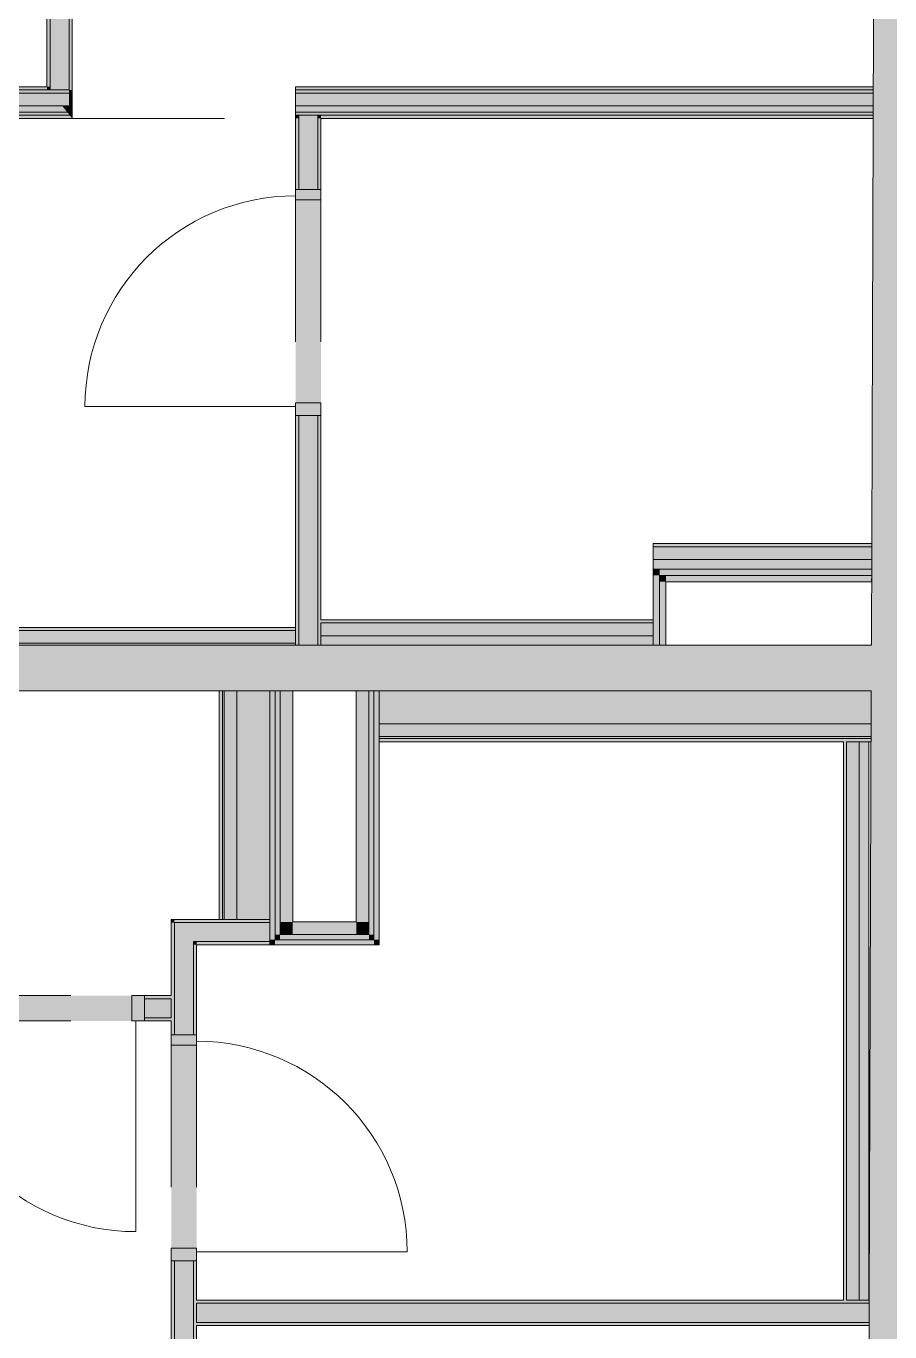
# Model space of a CAD drawing. Header units: metres. Extents: x -4 to 206, y -18 to 45.
# Drawn here: x 183.35 to 186.76, y 31.23 to 36.38 of the extents above; entities that cross this region are included whole.
import ezdxf

# ---------------------------------------------------------------- set-up
doc = ezdxf.new("R2010")
doc.units = ezdxf.units.M
doc.header["$MEASUREMENT"] = 0
doc.linetypes.add('Grenzlinie', pattern=[0.008, 0.003, -0.005])
for name, color, linetype in [('110 Wand Aussen', 7, 'Continuous'), ('120 Wand Innen tragend', 7, 'Continuous'), ('130 Wand Innen', 7, 'Continuous'), ('135 Wand Vorsatzschale', 7, 'Continuous'), ('170 Schachtwände', 7, 'Continuous'), ('815 Raumbegrenzung', 7, 'Continuous')]:
    doc.layers.add(name, color=color, linetype=linetype)

# ---------------------------------------------------------------- blocks, each defined once
blk = doc.blocks.new('Wand_29_1', base_point=(187.0142, 39.9833))
at = {"layer": '110 Wand Aussen', "linetype": 'Continuous', "lineweight": 0, "true_color": 0x000000}
blk.add_hatch(color=18, dxfattribs=at).paths.add_polyline_path([(186.6553, 25.2933), (186.8353, 25.2933), (186.8832, 39.6733), (186.7032, 39.6733)])
at = {"layer": '110 Wand Aussen', "color": 7, "linetype": 'Continuous', "lineweight": 18, "flags": 128}
for points in [[(186.7032, 39.6733), (186.6841, 33.9383)], [(186.6835, 33.7583), (186.6553, 25.2933)]]:
    blk.add_lwpolyline(points, dxfattribs=at)
blk = doc.blocks.new('Metall Zargentür Typ3 27[3]_1', base_point=(168.0292, 39.9833))
at = {"layer": '130 Wand Innen', "linetype": 'Continuous', "lineweight": 0, "true_color": 0xffffff}
for points in [[(183.5342, 39.2033), (183.4342, 39.2033), (183.4342, 39.1533), (183.5342, 39.1533)], [(183.4342, 38.3133), (183.5342, 38.3133), (183.5342, 38.3533), (183.4342, 38.3533)]]:
    blk.add_hatch(color=7, dxfattribs=at).paths.add_polyline_path(points)
at = {"layer": '130 Wand Innen', "color": 7, "linetype": 'Grenzlinie', "lineweight": 13, "ltscale": 200}
for p, q in [((183.4342, 38.3133), (183.4342, 39.2033)), ((183.5342, 38.3133), (183.5342, 39.2033))]:
    blk.add_line(p, q, dxfattribs=at)
at = {"layer": '130 Wand Innen', "color": 7, "linetype": 'Continuous', "lineweight": 13}
for p, q in [((183.4342, 39.1533), (183.4342, 39.2033)), ((183.4342, 39.2033), (183.5342, 39.2033)), ((183.5342, 39.2033), (183.5342, 39.1533)), ((183.5342, 39.1533), (183.4342, 39.1533)), ((183.4342, 38.3133), (183.4342, 38.3533)), ((183.4342, 38.3533), (183.5342, 38.3533)), ((183.5342, 38.3533), (183.5342, 38.3133)), ((183.5342, 38.3133), (183.4342, 38.3133))]:
    blk.add_line(p, q, dxfattribs=at)
at = {"layer": '130 Wand Innen', "color": 7, "linetype": 'Continuous', "lineweight": 18}
for p, q in [((183.4467, 39.2033), (183.4342, 39.2033)), ((183.4467, 39.2033), (183.4342, 39.2033)), ((183.5217, 39.2033), (183.4467, 39.2033)), ((183.5217, 39.2033), (183.4467, 39.2033)), ((183.5342, 39.2033), (183.5217, 39.2033)), ((183.5342, 39.2033), (183.5217, 39.2033)), ((183.4467, 38.3133), (183.4342, 38.3133)), ((183.4467, 38.3133), (183.4342, 38.3133)), ((183.5217, 38.3133), (183.4467, 38.3133)), ((183.5217, 38.3133), (183.4467, 38.3133)), ((183.5342, 38.3133), (183.5217, 38.3133)), ((183.5342, 38.3133), (183.5217, 38.3133))]:
    blk.add_line(p, q, dxfattribs=at)
at = {"layer": '130 Wand Innen', "color": 8, "linetype": 'Continuous', "lineweight": 0}
blk.add_line((183.5342, 39.1683), (184.3642, 39.1683), dxfattribs=at)
blk.add_arc((183.5342, 39.1683), 0.83, 270, 0, dxfattribs=at)
blk = doc.blocks.new('Wand_33_1', base_point=(183.5342, 39.2733))
at = {"layer": '130 Wand Innen', "linetype": 'Continuous', "lineweight": 0, "true_color": 0x000000}
for points in [[(183.4467, 39.2733), (183.4342, 39.2733), (183.4342, 39.2033), (183.4467, 39.2033)], [(183.4467, 39.2733), (183.4467, 39.2033), (183.5217, 39.2033), (183.5217, 39.2733)], [(183.5217, 39.2733), (183.5217, 39.2033), (183.5342, 39.2033), (183.5342, 39.2733)], [(183.4342, 36.1383), (183.4467, 36.1383), (183.4467, 38.3133), (183.4342, 38.3133)], [(183.5217, 38.3133), (183.4467, 38.3133), (183.4467, 36.1258), (183.5217, 36.1258)], [(183.5342, 38.3133), (183.5217, 38.3133), (183.5217, 36.1258), (183.5342, 36.1258)], [(183.4442, 36.1258), (183.4342, 36.1383), (183.4342, 36.1258)], [(183.4342, 36.1383), (183.4442, 36.1258), (183.4467, 36.1258), (183.4467, 36.1383)], [(183.5217, 36.1258), (183.5217, 36.1133), (183.5342, 36.1133), (183.5342, 36.1258)]]:
    blk.add_hatch(color=18, dxfattribs=at).paths.add_polyline_path(points)
at = {"layer": '130 Wand Innen', "linetype": 'Continuous', "lineweight": 13, "true_color": 0xf9f8f6}
blk.add_hatch(color=7, dxfattribs=at).paths.add_polyline_path([(183.5342, 39.2033), (183.4342, 39.2033), (183.4342, 38.3133), (183.5342, 38.3133)])
at = {"layer": '130 Wand Innen', "color": 7, "linetype": 'Continuous', "lineweight": 18}
for p, q in [((183.4467, 39.2733), (183.4467, 39.2033)), ((183.5217, 39.2033), (183.5217, 39.2733)), ((183.4467, 39.2033), (183.4342, 39.2033)), ((183.5217, 39.2033), (183.4467, 39.2033)), ((183.5342, 39.2033), (183.5217, 39.2033)), ((183.4467, 38.3133), (183.4342, 38.3133)), ((183.4467, 38.3133), (183.4467, 36.1258)), ((183.5217, 38.3133), (183.4467, 38.3133)), ((183.5217, 36.1258), (183.5217, 38.3133)), ((183.5342, 38.3133), (183.5217, 38.3133)), ((183.4467, 36.1258), (183.4442, 36.1258)), ((183.5217, 36.1258), (183.4467, 36.1258)), ((183.5217, 36.1133), (183.5342, 36.1133))]:
    blk.add_line(p, q, dxfattribs=at)
at = {"layer": '130 Wand Innen', "color": 7, "linetype": 'Continuous', "lineweight": 18, "flags": 128}
for points in [[(183.4342, 39.2733), (183.4342, 39.2033)], [(183.4467, 39.2733), (183.4342, 39.2733)], [(183.5217, 39.2733), (183.4467, 39.2733)], [(183.5342, 39.2733), (183.5217, 39.2733)], [(183.5342, 39.2033), (183.5342, 39.2733)], [(183.4342, 38.3133), (183.4342, 36.1383)], [(183.5342, 36.1133), (183.5342, 38.3133)]]:
    blk.add_lwpolyline(points, dxfattribs=at)
at = {"layer": '130 Wand Innen', "color": 7, "linetype": 'Continuous', "lineweight": 13}
blk.add_blockref('Metall Zargentür Typ3 27[3]_1', (168.0292, 39.9833), dxfattribs=at)
blk = doc.blocks.new('Wand_57_1', base_point=(183.9242, 31.2583))
at = {"layer": '130 Wand Innen', "linetype": 'Continuous', "lineweight": 0, "true_color": 0x000000}
for points in [[(186.6755, 31.3583), (184.0242, 31.3583), (184.0242, 31.3458), (186.6754, 31.3458)], [(184.0242, 31.2708), (186.6752, 31.2708), (186.6754, 31.3458), (184.0242, 31.3458)], [(184.0242, 31.2583), (186.6751, 31.2583), (186.6752, 31.2708), (184.0242, 31.2708)]]:
    blk.add_hatch(color=18, dxfattribs=at).paths.add_polyline_path(points)
at = {"layer": '130 Wand Innen', "color": 7, "linetype": 'Continuous', "lineweight": 18}
for p, q in [((186.6754, 31.3458), (184.0242, 31.3458)), ((184.0242, 31.2708), (186.6752, 31.2708))]:
    blk.add_line(p, q, dxfattribs=at)
at = {"layer": '130 Wand Innen', "color": 7, "linetype": 'Continuous', "lineweight": 18, "flags": 128}
for points in [[(186.5735, 31.3583), (184.0242, 31.3583)], [(184.0242, 31.3458), (184.0242, 31.2708)], [(186.6755, 31.3583), (186.586, 31.3583)], [(186.6751, 31.2583), (186.6755, 31.3583)], [(184.0242, 31.2583), (186.6751, 31.2583)]]:
    blk.add_lwpolyline(points, dxfattribs=at)
blk = doc.blocks.new('Metall Zargentür Typ3 27[5]_1', base_point=(168.0292, 39.9833))
at = {"layer": '130 Wand Innen', "linetype": 'Continuous', "lineweight": 0, "true_color": 0xffffff}
for points in [[(183.9242, 32.4033), (183.9242, 32.3633), (184.0242, 32.3633), (184.0242, 32.4033)], [(184.0242, 31.5133), (184.0242, 31.5633), (183.9242, 31.5633), (183.9242, 31.5133)]]:
    blk.add_hatch(color=7, dxfattribs=at).paths.add_polyline_path(points)
at = {"layer": '130 Wand Innen', "color": 7, "linetype": 'Grenzlinie', "lineweight": 13, "ltscale": 200}
for p, q in [((183.9242, 32.4033), (183.9242, 31.5133)), ((184.0242, 32.4033), (184.0242, 31.5133))]:
    blk.add_line(p, q, dxfattribs=at)
at = {"layer": '130 Wand Innen', "color": 7, "linetype": 'Continuous', "lineweight": 13}
for p, q in [((183.9242, 32.4033), (183.9242, 32.3633)), ((184.0242, 32.4033), (183.9242, 32.4033)), ((183.9242, 32.3633), (184.0242, 32.3633)), ((184.0242, 32.3633), (184.0242, 32.4033)), ((184.0242, 31.5633), (183.9242, 31.5633)), ((183.9242, 31.5633), (183.9242, 31.5133)), ((184.0242, 31.5133), (184.0242, 31.5633)), ((183.9242, 31.5133), (184.0242, 31.5133))]:
    blk.add_line(p, q, dxfattribs=at)
at = {"layer": '130 Wand Innen', "color": 7, "linetype": 'Continuous', "lineweight": 18}
for p, q in [((183.9242, 32.4033), (183.9367, 32.4033)), ((183.9242, 32.4033), (183.9367, 32.4033)), ((183.9367, 32.4033), (184.0117, 32.4033)), ((183.9367, 32.4033), (184.0117, 32.4033)), ((184.0117, 32.4033), (184.0242, 32.4033)), ((184.0117, 32.4033), (184.0242, 32.4033)), ((183.9242, 31.5133), (183.9367, 31.5133)), ((183.9242, 31.5133), (183.9367, 31.5133)), ((183.9367, 31.5133), (184.0117, 31.5133)), ((183.9367, 31.5133), (184.0117, 31.5133)), ((184.0117, 31.5133), (184.0242, 31.5133)), ((184.0117, 31.5133), (184.0242, 31.5133))]:
    blk.add_line(p, q, dxfattribs=at)
at = {"layer": '130 Wand Innen', "color": 8, "linetype": 'Continuous', "lineweight": 0}
blk.add_line((184.0242, 31.5483), (184.8542, 31.5483), dxfattribs=at)
blk.add_arc((184.0242, 31.5483), 0.83, 0, 90, dxfattribs=at)
blk = doc.blocks.new('Wand_58_1', base_point=(183.9242, 32.7583))
at = {"layer": '130 Wand Innen', "linetype": 'Continuous', "lineweight": 0, "true_color": 0x000000}
for points in [[(183.9242, 32.8583), (183.9367, 32.8458), (183.9367, 32.8583)], [(183.9367, 32.8458), (183.9242, 32.8583), (183.9242, 32.8458)], [(183.9242, 32.8458), (183.9242, 32.4033), (183.9367, 32.4033), (183.9367, 32.8458)], [(183.9367, 32.8458), (184.0117, 32.7708), (184.0117, 32.8458)], [(184.0117, 32.7708), (183.9367, 32.8458), (183.9367, 32.7708)], [(184.0117, 32.7708), (183.9367, 32.7708), (183.9367, 32.4033), (184.0117, 32.4033)], [(184.0117, 32.7708), (184.0242, 32.7583), (184.0242, 32.7708)], [(184.0242, 32.7583), (184.0117, 32.7708), (184.0117, 32.7583)], [(184.0242, 32.7583), (184.0117, 32.7583), (184.0117, 32.4033), (184.0242, 32.4033)], [(183.9367, 31.5133), (183.9242, 31.5133), (183.9242, 30.5576), (183.9367, 30.5576)], [(184.0117, 31.5133), (183.9367, 31.5133), (183.9367, 30.5576), (184.0117, 30.5576)], [(184.0242, 31.5133), (184.0117, 31.5133), (184.0117, 30.5576), (184.0242, 30.5576)]]:
    blk.add_hatch(color=18, dxfattribs=at).paths.add_polyline_path(points)
at = {"layer": '130 Wand Innen', "linetype": 'Continuous', "lineweight": 13, "true_color": 0xe8e2dc}
blk.add_hatch(color=254, dxfattribs=at).paths.add_polyline_path([(183.9242, 31.5133), (184.0242, 31.5133), (184.0242, 32.4033), (183.9242, 32.4033)])
at = {"layer": '130 Wand Innen', "color": 7, "linetype": 'Continuous', "lineweight": 18}
for p, q in [((184.0117, 32.8458), (183.9367, 32.8458)), ((183.9367, 32.8458), (183.9367, 32.7708)), ((183.9367, 32.7708), (183.9367, 32.4033)), ((184.0242, 32.7708), (184.0117, 32.7708)), ((184.0117, 32.4033), (184.0117, 32.7708)), ((183.9242, 32.4033), (183.9367, 32.4033)), ((183.9367, 32.4033), (184.0117, 32.4033)), ((184.0117, 32.4033), (184.0242, 32.4033)), ((183.9242, 31.5133), (183.9367, 31.5133)), ((183.9367, 31.5133), (183.9367, 30.5576)), ((183.9367, 31.5133), (184.0117, 31.5133)), ((184.0117, 30.5576), (184.0117, 31.5133)), ((184.0117, 31.5133), (184.0242, 31.5133))]:
    blk.add_line(p, q, dxfattribs=at)
at = {"layer": '130 Wand Innen', "color": 7, "linetype": 'Continuous', "lineweight": 18, "flags": 128}
for points in [[(183.9242, 32.8583), (183.9367, 32.8583)], [(183.9242, 32.8583), (183.9242, 32.5583)], [(184.0242, 32.4033), (184.0242, 32.7583)], [(183.9242, 32.5458), (183.9242, 32.4708)], [(183.9242, 32.4583), (183.9242, 32.4033)], [(183.9242, 31.5133), (183.9242, 30.5576)], [(184.0242, 31.3583), (184.0242, 31.5133)], [(184.0242, 31.2708), (184.0242, 31.3458)], [(184.0242, 30.5576), (184.0242, 31.2583)]]:
    blk.add_lwpolyline(points, dxfattribs=at)
at = {"layer": '130 Wand Innen', "color": 7, "linetype": 'Continuous', "lineweight": 13}
blk.add_blockref('Metall Zargentür Typ3 27[5]_1', (168.0292, 39.9833), dxfattribs=at)
blk = doc.blocks.new('Metall Zargentür Typ3 27[9]_1', base_point=(168.0292, 39.9833))
at = {"layer": '120 Wand Innen tragend', "linetype": 'Continuous', "lineweight": 0, "true_color": 0xffffff}
for points in [[(180.3617, 34.0083), (180.3617, 33.7583), (180.4117, 33.7583), (180.4117, 34.0083)], [(181.3517, 33.7583), (181.3517, 34.0083), (181.3117, 34.0083), (181.3117, 33.7583)]]:
    blk.add_hatch(color=7, dxfattribs=at).paths.add_polyline_path(points)
at = {"layer": '120 Wand Innen tragend', "color": 8, "linetype": 'Continuous', "lineweight": 0}
blk.add_line((180.3967, 34.0083), (180.3967, 34.9383), dxfattribs=at)
at = {"layer": '120 Wand Innen tragend', "color": 7, "linetype": 'Continuous', "lineweight": 13}
for p, q in [((181.3517, 34.0083), (180.3617, 34.0083)), ((180.3617, 34.0083), (180.4117, 34.0083)), ((180.3617, 33.7583), (180.3617, 34.0083)), ((180.3617, 34.0083), (180.3617, 33.9958)), ((180.3617, 34.0083), (180.3617, 33.9958)), ((180.4117, 34.0083), (180.4117, 33.7583)), ((181.3117, 33.7583), (181.3117, 34.0083)), ((181.3117, 34.0083), (181.3517, 34.0083)), ((181.3517, 34.0083), (181.3517, 33.7583)), ((181.3517, 34.0083), (181.3517, 33.9958)), ((181.3517, 34.0083), (181.3517, 33.9958)), ((180.3617, 33.9958), (180.3617, 33.9458)), ((180.3617, 33.9958), (180.3617, 33.9458)), ((181.3517, 33.9958), (181.3517, 33.9458)), ((181.3517, 33.9958), (181.3517, 33.9458)), ((180.3617, 33.9458), (180.3617, 33.9383)), ((180.3617, 33.9458), (180.3617, 33.9383)), ((181.3517, 33.9458), (181.3517, 33.9383)), ((181.3517, 33.9458), (181.3517, 33.9383)), ((181.3517, 33.7583), (180.3617, 33.7583)), ((180.4117, 33.7583), (180.3617, 33.7583)), ((181.3517, 33.7583), (181.3117, 33.7583))]:
    blk.add_line(p, q, dxfattribs=at)
at = {"layer": '120 Wand Innen tragend', "color": 7, "linetype": 'Continuous', "lineweight": 18}
for p, q in [((180.3617, 33.9383), (180.3617, 33.7583)), ((180.3617, 33.9383), (180.3617, 33.7583)), ((181.3517, 33.9383), (181.3517, 33.7583)), ((181.3517, 33.9383), (181.3517, 33.7583))]:
    blk.add_line(p, q, dxfattribs=at)
at = {"layer": '120 Wand Innen tragend', "color": 8, "linetype": 'Continuous', "lineweight": 0}
blk.add_arc((180.3967, 34.0083), 0.93, 0, 90, dxfattribs=at)
blk = doc.blocks.new('Wand_66_1', base_point=(180.2992, 33.9383))
at = {"layer": '120 Wand Innen tragend', "linetype": 'Continuous', "lineweight": 0, "true_color": 0x000000}
for points in [[(180.2992, 34.0083), (180.2992, 33.9958), (180.3617, 33.9958), (180.3617, 34.0083)], [(181.3517, 33.9958), (184.4142, 33.9958), (184.4142, 34.0083), (181.3517, 34.0083)], [(180.2867, 33.9958), (180.2867, 33.9458), (180.2992, 33.9458), (180.2992, 33.9958)], [(180.2992, 33.9958), (180.2992, 33.9458), (180.3617, 33.9458), (180.3617, 33.9958)], [(184.4142, 33.9958), (181.3517, 33.9958), (181.3517, 33.9458), (184.4142, 33.9458)], [(180.2292, 33.9383), (180.2292, 33.7768), (180.2367, 33.7748), (180.2367, 33.9383)], [(180.2367, 33.9383), (180.2367, 33.7748), (180.2867, 33.7616), (180.2867, 33.9383)], [(180.2867, 33.7616), (180.2992, 33.7583), (180.2992, 33.9383), (180.2867, 33.9383)], [(180.2992, 33.9383), (180.2992, 33.7583), (180.3617, 33.7583), (180.3617, 33.9383)], [(184.4142, 33.9383), (181.3517, 33.9383), (181.3517, 33.7583), (184.4142, 33.7583)]]:
    blk.add_hatch(color=18, dxfattribs=at).paths.add_polyline_path(points)
at = {"layer": '120 Wand Innen tragend', "linetype": 'Continuous', "lineweight": 0, "true_color": 0xffffff}
for points in [[(180.2367, 33.9458), (180.2367, 33.9383), (180.2867, 33.9383), (180.2867, 33.9458)], [(180.2867, 33.9458), (180.2867, 33.9383), (180.2992, 33.9383), (180.2992, 33.9458)], [(180.2992, 33.9458), (180.2992, 33.9383), (180.3617, 33.9383), (180.3617, 33.9458)], [(184.4142, 33.9458), (181.3517, 33.9458), (181.3517, 33.9383), (184.4142, 33.9383)]]:
    blk.add_hatch(color=7, dxfattribs=at).paths.add_polyline_path(points)
at = {"layer": '120 Wand Innen tragend', "color": 7, "linetype": 'Continuous', "lineweight": 13}
for p, q in [((180.3617, 34.0083), (180.3617, 33.9958)), ((181.3517, 34.0083), (181.3517, 33.9958)), ((180.2992, 33.9958), (180.2867, 33.9958)), ((180.3617, 33.9958), (180.2992, 33.9958)), ((180.3617, 33.9958), (180.3617, 33.9458)), ((184.4142, 33.9958), (181.3517, 33.9958)), ((181.3517, 33.9958), (181.3517, 33.9458)), ((180.2867, 33.9458), (180.2367, 33.9458)), ((180.2992, 33.9458), (180.2867, 33.9458)), ((180.3617, 33.9458), (180.2992, 33.9458)), ((180.3617, 33.9458), (180.3617, 33.9383)), ((184.4142, 33.9458), (181.3517, 33.9458)), ((181.3517, 33.9458), (181.3517, 33.9383))]:
    blk.add_line(p, q, dxfattribs=at)
at = {"layer": '120 Wand Innen tragend', "color": 7, "linetype": 'Continuous', "lineweight": 18}
for p, q in [((180.2367, 33.9383), (180.2292, 33.9383)), ((180.2867, 33.9383), (180.2367, 33.9383)), ((180.2992, 33.9383), (180.2867, 33.9383)), ((180.3617, 33.9383), (180.2992, 33.9383)), ((180.3617, 33.9383), (180.3617, 33.7583)), ((184.4142, 33.9383), (181.3517, 33.9383)), ((181.3517, 33.9383), (181.3517, 33.7583))]:
    blk.add_line(p, q, dxfattribs=at)
at = {"layer": '120 Wand Innen tragend', "color": 7, "linetype": 'Continuous', "lineweight": 13, "flags": 128}
for points in [[(180.3617, 34.0083), (180.2992, 34.0083)], [(182.0142, 34.0083), (181.3517, 34.0083)], [(182.1267, 34.0083), (182.0267, 34.0083)], [(184.4142, 34.0083), (182.1392, 34.0083)], [(184.4142, 34.0083), (184.4142, 33.9958)], [(184.4142, 33.9958), (184.4142, 33.9458)], [(184.4142, 33.9458), (184.4142, 33.9383)]]:
    blk.add_lwpolyline(points, dxfattribs=at)
at = {"layer": '120 Wand Innen tragend', "color": 7, "linetype": 'Continuous', "lineweight": 18, "flags": 128}
for points in [[(180.2992, 33.7583), (180.3617, 33.7583)], [(181.3517, 33.7583), (181.4142, 33.7583)], [(181.5942, 33.7583), (184.4142, 33.7583)]]:
    blk.add_lwpolyline(points, dxfattribs=at)
at = {"layer": '120 Wand Innen tragend', "color": 7, "linetype": 'Continuous', "lineweight": 18}
blk.add_point((180.2992, 33.7583), dxfattribs=at)
at = {"layer": '120 Wand Innen tragend', "color": 7, "linetype": 'Continuous', "lineweight": 13}
blk.add_blockref('Metall Zargentür Typ3 27[9]_1', (168.0292, 39.9833), dxfattribs=at)
blk = doc.blocks.new('Wand_68_1', base_point=(184.4142, 33.9383))
at = {"layer": '120 Wand Innen tragend', "linetype": 'Continuous', "lineweight": 0, "true_color": 0x000000}
blk.add_hatch(color=18, dxfattribs=at).paths.add_polyline_path([(184.4142, 33.7583), (186.6835, 33.7583), (186.6841, 33.9383), (184.4142, 33.9383)])
at = {"layer": '120 Wand Innen tragend', "color": 7, "linetype": 'Continuous', "lineweight": 18, "flags": 128}
for points in [[(186.6841, 33.9383), (184.4142, 33.9383)], [(184.4142, 33.7583), (186.6835, 33.7583)]]:
    blk.add_lwpolyline(points, dxfattribs=at)
blk = doc.blocks.new('Wand_69_1', base_point=(184.5142, 34.0383))
at = {"layer": '135 Wand Vorsatzschale', "linetype": 'Continuous', "lineweight": 0, "true_color": 0x000000}
for points in [[(185.8242, 34.0383), (184.5142, 34.0383), (184.5142, 34.0258), (185.8242, 34.0258)], [(185.8242, 34.0258), (184.5142, 34.0258), (184.5142, 33.9758), (185.8242, 33.9758)], [(184.5142, 33.9383), (185.8242, 33.9383), (185.8242, 33.9758), (184.5142, 33.9758)]]:
    blk.add_hatch(color=18, dxfattribs=at).paths.add_polyline_path(points)
at = {"layer": '135 Wand Vorsatzschale', "color": 7, "linetype": 'Continuous', "lineweight": 18}
for p, q in [((185.8242, 34.0258), (184.5142, 34.0258)), ((184.5142, 33.9758), (185.8242, 33.9758))]:
    blk.add_line(p, q, dxfattribs=at)
at = {"layer": '135 Wand Vorsatzschale', "color": 7, "linetype": 'Continuous', "lineweight": 18, "flags": 128}
for points in [[(185.8242, 34.0383), (184.5142, 34.0383)], [(184.5142, 34.0258), (184.5142, 33.9383)], [(185.8242, 33.9383), (185.8242, 34.0383)], [(184.5142, 33.9383), (185.8242, 33.9383)]]:
    blk.add_lwpolyline(points, dxfattribs=at)
blk = doc.blocks.new('Metall Zargentür Typ3 27[23]_1', base_point=(168.0292, 39.9833))
at = {"layer": '130 Wand Innen', "linetype": 'Continuous', "lineweight": 0, "true_color": 0xffffff}
for points in [[(182.9292, 32.5583), (182.9292, 32.4583), (182.9692, 32.4583), (182.9692, 32.5583)], [(183.8192, 32.4583), (183.8192, 32.5583), (183.7692, 32.5583), (183.7692, 32.4583)]]:
    blk.add_hatch(color=7, dxfattribs=at).paths.add_polyline_path(points)
at = {"layer": '130 Wand Innen', "color": 7, "linetype": 'Grenzlinie', "lineweight": 13, "ltscale": 200}
for p, q in [((182.9292, 32.5583), (183.8192, 32.5583)), ((182.9292, 32.4583), (183.8192, 32.4583))]:
    blk.add_line(p, q, dxfattribs=at)
at = {"layer": '130 Wand Innen', "color": 7, "linetype": 'Continuous', "lineweight": 13}
for p, q in [((182.9292, 32.5583), (182.9692, 32.5583)), ((182.9292, 32.4583), (182.9292, 32.5583)), ((182.9692, 32.5583), (182.9692, 32.4583)), ((183.7692, 32.4583), (183.7692, 32.5583)), ((183.7692, 32.5583), (183.8192, 32.5583)), ((183.8192, 32.5583), (183.8192, 32.4583)), ((182.9692, 32.4583), (182.9292, 32.4583)), ((183.8192, 32.4583), (183.7692, 32.4583))]:
    blk.add_line(p, q, dxfattribs=at)
at = {"layer": '130 Wand Innen', "color": 7, "linetype": 'Continuous', "lineweight": 18}
for p, q in [((182.9292, 32.5458), (182.9292, 32.5583)), ((182.9292, 32.5458), (182.9292, 32.5583)), ((182.9292, 32.4708), (182.9292, 32.5458)), ((182.9292, 32.4708), (182.9292, 32.5458)), ((183.8192, 32.5458), (183.8192, 32.5583)), ((183.8192, 32.5458), (183.8192, 32.5583)), ((183.8192, 32.4708), (183.8192, 32.5458)), ((183.8192, 32.4708), (183.8192, 32.5458)), ((182.9292, 32.4583), (182.9292, 32.4708)), ((182.9292, 32.4583), (182.9292, 32.4708)), ((183.8192, 32.4583), (183.8192, 32.4708)), ((183.8192, 32.4583), (183.8192, 32.4708))]:
    blk.add_line(p, q, dxfattribs=at)
at = {"layer": '130 Wand Innen', "color": 8, "linetype": 'Continuous', "lineweight": 0}
blk.add_line((183.7842, 32.4583), (183.7842, 31.6283), dxfattribs=at)
blk.add_arc((183.7842, 32.4583), 0.83, 180, 270, dxfattribs=at)
blk = doc.blocks.new('Wand_99_1', base_point=(182.7142, 32.4583))
at = {"layer": '130 Wand Innen', "linetype": 'Continuous', "lineweight": 0, "true_color": 0x000000}
for points in [[(182.7017, 32.5483), (182.7142, 32.5583), (182.7017, 32.5583)], [(182.7142, 32.5583), (182.7017, 32.5483), (182.7017, 32.5458), (182.7142, 32.5458)], [(182.7017, 32.4708), (182.9292, 32.4708), (182.9292, 32.5458), (182.7017, 32.5458)], [(182.7142, 32.5583), (182.7142, 32.5458), (182.9292, 32.5458), (182.9292, 32.5583)], [(183.8192, 32.5583), (183.8192, 32.5458), (183.9242, 32.5458), (183.9242, 32.5583)], [(183.8192, 32.4708), (183.9242, 32.4708), (183.9242, 32.5458), (183.8192, 32.5458)], [(182.6017, 32.4708), (182.5892, 32.4708), (182.5892, 32.4583), (182.6017, 32.4683)], [(182.5892, 32.4583), (182.6017, 32.4583), (182.6017, 32.4683)], [(182.6017, 32.4708), (182.6017, 32.4683), (182.6048, 32.4708)], [(182.6017, 32.4683), (182.6017, 32.4583), (182.9292, 32.4583), (182.9292, 32.4708), (182.6048, 32.4708)], [(183.9242, 32.4708), (183.8192, 32.4708), (183.8192, 32.4583), (183.9242, 32.4583)]]:
    blk.add_hatch(color=18, dxfattribs=at).paths.add_polyline_path(points)
at = {"layer": '130 Wand Innen', "linetype": 'Continuous', "lineweight": 13, "true_color": 0xe8e2dc}
blk.add_hatch(color=254, dxfattribs=at).paths.add_polyline_path([(183.8192, 32.4583), (183.8192, 32.5583), (182.9292, 32.5583), (182.9292, 32.4583)])
at = {"layer": '130 Wand Innen', "color": 7, "linetype": 'Continuous', "lineweight": 18}
for p, q in [((182.7017, 32.5583), (182.7017, 32.5483)), ((182.7017, 32.5458), (182.7017, 32.5483)), ((182.9292, 32.5458), (182.7017, 32.5458)), ((182.9292, 32.5458), (182.9292, 32.5583)), ((182.9292, 32.4708), (182.9292, 32.5458)), ((183.8192, 32.5458), (183.8192, 32.5583)), ((183.9242, 32.5458), (183.8192, 32.5458)), ((183.8192, 32.4708), (183.8192, 32.5458)), ((182.6048, 32.4708), (182.6017, 32.4708)), ((182.6048, 32.4708), (182.7017, 32.4708)), ((182.7017, 32.4708), (182.9292, 32.4708)), ((182.9292, 32.4583), (182.9292, 32.4708)), ((183.8192, 32.4708), (183.9242, 32.4708)), ((183.8192, 32.4583), (183.8192, 32.4708))]:
    blk.add_line(p, q, dxfattribs=at)
at = {"layer": '130 Wand Innen', "color": 7, "linetype": 'Continuous', "lineweight": 18, "flags": 128}
for points in [[(182.9292, 32.5583), (182.7142, 32.5583)], [(183.9242, 32.5583), (183.8192, 32.5583)], [(183.9242, 32.4708), (183.9242, 32.5458)], [(182.5892, 32.4583), (182.5892, 32.4708)], [(182.5892, 32.4583), (182.9292, 32.4583)], [(183.8192, 32.4583), (183.9242, 32.4583)]]:
    blk.add_lwpolyline(points, dxfattribs=at)
at = {"layer": '130 Wand Innen', "color": 7, "linetype": 'Continuous', "lineweight": 13}
blk.add_blockref('Metall Zargentür Typ3 27[23]_1', (168.0292, 39.9833), dxfattribs=at)
blk = doc.blocks.new('Wand_100_1', base_point=(184.1135, 32.8583))
at = {"layer": '135 Wand Vorsatzschale', "linetype": 'Continuous', "lineweight": 0, "true_color": 0x000000}
for points in [[(184.1135, 33.7583), (184.1135, 32.8583), (184.126, 32.8583), (184.126, 33.7583)], [(184.126, 33.7583), (184.126, 32.8583), (184.1335, 32.8583), (184.1335, 33.7583)], [(184.1335, 33.7583), (184.1335, 32.8583), (184.1835, 32.8583), (184.1835, 33.7583)], [(184.1835, 33.7583), (184.1835, 32.8583), (184.3135, 32.8583), (184.3135, 33.7583)]]:
    blk.add_hatch(color=18, dxfattribs=at).paths.add_polyline_path(points)
at = {"layer": '135 Wand Vorsatzschale', "color": 7, "linetype": 'Continuous', "lineweight": 18}
for p, q in [((184.126, 33.7583), (184.126, 32.8583)), ((184.1335, 33.7583), (184.1335, 32.8583)), ((184.1835, 33.7583), (184.1835, 32.8583))]:
    blk.add_line(p, q, dxfattribs=at)
at = {"layer": '135 Wand Vorsatzschale', "color": 7, "linetype": 'Continuous', "lineweight": 18, "flags": 128}
for points in [[(184.3135, 33.7583), (184.1135, 33.7583)], [(184.1135, 33.7583), (184.1135, 32.8583)], [(184.3135, 32.8583), (184.3135, 33.7583)], [(184.1135, 32.8583), (184.3135, 32.8583)]]:
    blk.add_lwpolyline(points, dxfattribs=at)
blk = doc.blocks.new('Wand_101_1', base_point=(186.5735, 33.5583))
at = {"layer": '130 Wand Innen', "linetype": 'Continuous', "lineweight": 0, "true_color": 0x000000}
for points in [[(186.5735, 33.5583), (186.5735, 31.3583), (186.586, 31.3583), (186.586, 33.5583)], [(186.586, 33.5583), (186.586, 31.3583), (186.636, 31.3583), (186.636, 33.5583)]]:
    blk.add_hatch(color=18, dxfattribs=at).paths.add_polyline_path(points)
at = {"layer": '130 Wand Innen', "linetype": 'Continuous', "lineweight": 0, "true_color": 0xffffff}
blk.add_hatch(color=7, dxfattribs=at).paths.add_polyline_path([(186.6735, 31.3583), (186.6735, 33.5583), (186.636, 33.5583), (186.636, 31.3583)])
at = {"layer": '130 Wand Innen', "color": 7, "linetype": 'Continuous', "lineweight": 18}
for p, q in [((186.586, 33.5583), (186.586, 31.3583)), ((186.636, 31.3583), (186.636, 33.5583))]:
    blk.add_line(p, q, dxfattribs=at)
at = {"layer": '130 Wand Innen', "color": 7, "linetype": 'Continuous', "lineweight": 18, "flags": 128}
for points in [[(186.5735, 33.5583), (186.5735, 31.3583)], [(186.6735, 33.5583), (186.586, 33.5583)], [(186.6735, 31.3583), (186.6735, 33.5583)], [(186.586, 31.3583), (186.6735, 31.3583)]]:
    blk.add_lwpolyline(points, dxfattribs=at)
blk = doc.blocks.new('Wand_102_1', base_point=(183.9242, 32.7583))
at = {"layer": '130 Wand Innen', "linetype": 'Continuous', "lineweight": 0, "true_color": 0x000000}
for points in [[(183.9367, 32.8458), (184.3135, 32.8458), (184.3135, 32.8583), (183.9367, 32.8583)], [(184.0117, 32.7708), (184.3135, 32.7708), (184.3135, 32.8458), (184.0117, 32.8458)], [(184.0242, 32.7583), (184.3135, 32.7583), (184.3135, 32.7708), (184.0242, 32.7708)]]:
    blk.add_hatch(color=18, dxfattribs=at).paths.add_polyline_path(points)
at = {"layer": '130 Wand Innen', "color": 7, "linetype": 'Continuous', "lineweight": 18}
for p, q in [((184.0117, 32.8458), (183.9367, 32.8458)), ((184.3135, 32.8458), (184.0117, 32.8458)), ((184.0242, 32.7708), (184.0117, 32.7708)), ((184.0242, 32.7708), (184.3135, 32.7708))]:
    blk.add_line(p, q, dxfattribs=at)
at = {"layer": '130 Wand Innen', "color": 7, "linetype": 'Continuous', "lineweight": 18, "flags": 128}
for points in [[(184.3135, 32.8583), (183.9367, 32.8583)], [(184.3135, 32.8458), (184.3135, 32.8583)], [(184.3135, 32.7708), (184.3135, 32.8458)], [(184.3135, 32.7583), (184.3135, 32.7708)], [(184.0242, 32.7583), (184.3135, 32.7583)]]:
    blk.add_lwpolyline(points, dxfattribs=at)
blk = doc.blocks.new('Metall Zargentür Typ3 27[25]_1', base_point=(168.0292, 39.9833))
at = {"layer": '130 Wand Innen', "linetype": 'Continuous', "lineweight": 0, "true_color": 0xffffff}
for points in [[(184.5142, 35.7333), (184.4142, 35.7333), (184.4142, 35.6933), (184.5142, 35.6933)], [(184.4142, 34.8433), (184.5142, 34.8433), (184.5142, 34.8933), (184.4142, 34.8933)]]:
    blk.add_hatch(color=7, dxfattribs=at).paths.add_polyline_path(points)
at = {"layer": '130 Wand Innen', "color": 7, "linetype": 'Grenzlinie', "lineweight": 13, "ltscale": 200}
for p, q in [((184.4142, 35.7333), (184.4142, 34.8433)), ((184.5142, 35.7333), (184.5142, 34.8433))]:
    blk.add_line(p, q, dxfattribs=at)
at = {"layer": '130 Wand Innen', "color": 7, "linetype": 'Continuous', "lineweight": 13}
for p, q in [((184.4142, 35.6933), (184.4142, 35.7333)), ((184.4142, 35.7333), (184.5142, 35.7333)), ((184.5142, 35.7333), (184.5142, 35.6933)), ((184.5142, 35.6933), (184.4142, 35.6933)), ((184.4142, 34.8433), (184.4142, 34.8933)), ((184.4142, 34.8933), (184.5142, 34.8933)), ((184.5142, 34.8933), (184.5142, 34.8433)), ((184.5142, 34.8433), (184.4142, 34.8433))]:
    blk.add_line(p, q, dxfattribs=at)
at = {"layer": '130 Wand Innen', "color": 7, "linetype": 'Continuous', "lineweight": 18}
for p, q in [((184.4267, 35.7333), (184.4142, 35.7333)), ((184.4267, 35.7333), (184.4142, 35.7333)), ((184.5017, 35.7333), (184.4267, 35.7333)), ((184.5017, 35.7333), (184.4267, 35.7333)), ((184.5142, 35.7333), (184.5017, 35.7333)), ((184.5142, 35.7333), (184.5017, 35.7333)), ((184.4267, 34.8433), (184.4142, 34.8433)), ((184.4267, 34.8433), (184.4142, 34.8433)), ((184.5017, 34.8433), (184.4267, 34.8433)), ((184.5017, 34.8433), (184.4267, 34.8433)), ((184.5142, 34.8433), (184.5017, 34.8433)), ((184.5142, 34.8433), (184.5017, 34.8433))]:
    blk.add_line(p, q, dxfattribs=at)
at = {"layer": '130 Wand Innen', "color": 8, "linetype": 'Continuous', "lineweight": 0}
blk.add_line((184.4142, 34.8783), (183.5842, 34.8783), dxfattribs=at)
blk.add_arc((184.4142, 34.8783), 0.83, 90, 180, dxfattribs=at)
blk = doc.blocks.new('Wand_105_1', base_point=(184.5142, 36.1383))
at = {"layer": '130 Wand Innen', "linetype": 'Continuous', "lineweight": 0, "true_color": 0x000000}
for points in [[(184.4142, 36.0133), (184.4267, 36.0133), (184.4267, 36.0258), (184.4142, 36.0258)], [(184.4142, 36.0133), (184.4142, 35.7333), (184.4267, 35.7333), (184.4267, 36.0133)], [(184.4267, 36.0133), (184.5017, 36.0133), (184.5017, 36.0258), (184.4267, 36.0258)], [(184.4267, 36.0133), (184.4267, 35.7333), (184.5017, 35.7333), (184.5017, 36.0133)], [(184.5017, 36.0133), (184.5142, 36.0133), (184.5142, 36.0258), (184.5017, 36.0258)], [(184.5017, 36.0133), (184.5017, 35.7333), (184.5142, 35.7333), (184.5142, 36.0133)], [(184.4142, 33.9383), (184.4267, 33.9383), (184.4267, 34.8433), (184.4142, 34.8433)], [(184.5017, 34.8433), (184.4267, 34.8433), (184.4267, 33.9383), (184.5017, 33.9383)], [(184.5017, 34.8433), (184.5017, 33.9383), (184.5142, 33.9383), (184.5142, 34.8433)]]:
    blk.add_hatch(color=18, dxfattribs=at).paths.add_polyline_path(points)
at = {"layer": '130 Wand Innen', "linetype": 'Continuous', "lineweight": 13, "true_color": 0xf9f8f6}
blk.add_hatch(color=7, dxfattribs=at).paths.add_polyline_path([(184.5142, 34.8433), (184.5142, 35.7333), (184.4142, 35.7333), (184.4142, 34.8433)])
at = {"layer": '130 Wand Innen', "color": 7, "linetype": 'Continuous', "lineweight": 18}
for p, q in [((184.4267, 36.0258), (184.4142, 36.0258)), ((184.5017, 36.0258), (184.4267, 36.0258)), ((184.4267, 36.0133), (184.4267, 36.0258)), ((184.4267, 36.0133), (184.4267, 35.7333)), ((184.5017, 36.0133), (184.5017, 36.0258)), ((184.5017, 35.7333), (184.5017, 36.0133)), ((184.4267, 35.7333), (184.4142, 35.7333)), ((184.5017, 35.7333), (184.4267, 35.7333)), ((184.5142, 35.7333), (184.5017, 35.7333)), ((184.4267, 34.8433), (184.4142, 34.8433)), ((184.4267, 34.8433), (184.4267, 33.9383)), ((184.5017, 34.8433), (184.4267, 34.8433)), ((184.5017, 33.9383), (184.5017, 34.8433)), ((184.5142, 34.8433), (184.5017, 34.8433))]:
    blk.add_line(p, q, dxfattribs=at)
at = {"layer": '130 Wand Innen', "color": 7, "linetype": 'Continuous', "lineweight": 18, "flags": 128}
for points in [[(184.4142, 36.0133), (184.4142, 35.7333)], [(184.5142, 35.7333), (184.5142, 36.0133)], [(184.4142, 34.8433), (184.4142, 33.9383)], [(184.5142, 34.0383), (184.5142, 34.8433)], [(184.5142, 33.9383), (184.5142, 34.0258)], [(184.4267, 33.9383), (184.4142, 33.9383)], [(184.5017, 33.9383), (184.4267, 33.9383)], [(184.5142, 33.9383), (184.5017, 33.9383)]]:
    blk.add_lwpolyline(points, dxfattribs=at)
at = {"layer": '130 Wand Innen', "color": 7, "linetype": 'Continuous', "lineweight": 13}
blk.add_blockref('Metall Zargentür Typ3 27[25]_1', (168.0292, 39.9833), dxfattribs=at)
blk = doc.blocks.new('Wand_126_1', base_point=(185.8242, 34.3383))
at = {"layer": '135 Wand Vorsatzschale', "linetype": 'Continuous', "lineweight": 0, "true_color": 0x000000}
for points in [[(186.6854, 34.3383), (185.8242, 34.3383), (185.8242, 34.3258), (186.6854, 34.3258)], [(186.6854, 34.3258), (185.8242, 34.3258), (185.8242, 34.2758), (186.6852, 34.2758)], [(185.8242, 34.2383), (186.6851, 34.2383), (186.6852, 34.2758), (185.8242, 34.2758)]]:
    blk.add_hatch(color=18, dxfattribs=at).paths.add_polyline_path(points)
at = {"layer": '135 Wand Vorsatzschale', "color": 7, "linetype": 'Continuous', "lineweight": 18}
for p, q in [((186.6854, 34.3258), (185.8242, 34.3258)), ((185.8242, 34.2758), (186.6852, 34.2758))]:
    blk.add_line(p, q, dxfattribs=at)
at = {"layer": '135 Wand Vorsatzschale', "color": 7, "linetype": 'Continuous', "lineweight": 18, "flags": 128}
for points in [[(186.6854, 34.3383), (185.8242, 34.3383)], [(185.8242, 34.3383), (185.8242, 34.2383)], [(186.6851, 34.2383), (186.6854, 34.3383)], [(185.8242, 34.2383), (186.6851, 34.2383)]]:
    blk.add_lwpolyline(points, dxfattribs=at)
blk = doc.blocks.new('Wand_127_1', base_point=(186.9951, 34.2383))
at = {"layer": '170 Schachtwände', "linetype": 'Continuous', "lineweight": 0, "true_color": 0x000000}
for points in [[(185.8242, 34.2133), (185.8492, 34.2133), (185.8242, 34.2383)], [(185.8492, 34.2383), (185.8242, 34.2383), (185.8492, 34.2133)], [(185.8492, 34.2133), (186.685, 34.2133), (186.6851, 34.2383), (185.8492, 34.2383)], [(185.8742, 34.1883), (185.8492, 34.2133), (185.8492, 34.1883)], [(185.8742, 34.2133), (185.8492, 34.2133), (185.8742, 34.1883)], [(185.8742, 34.1883), (186.6849, 34.1883), (186.685, 34.2133), (185.8742, 34.2133)]]:
    blk.add_hatch(color=18, dxfattribs=at).paths.add_polyline_path(points)
at = {"layer": '170 Schachtwände', "color": 7, "linetype": 'Continuous', "lineweight": 18}
for p, q in [((185.8742, 34.2133), (185.8492, 34.2133)), ((186.685, 34.2133), (185.8742, 34.2133))]:
    blk.add_line(p, q, dxfattribs=at)
at = {"layer": '170 Schachtwände', "color": 7, "linetype": 'Continuous', "lineweight": 18, "flags": 128}
for points in [[(185.8242, 34.2383), (185.8242, 34.2133)], [(186.6851, 34.2383), (185.8242, 34.2383)], [(186.685, 34.2133), (186.6849, 34.1883)], [(186.6851, 34.2383), (186.685, 34.2133)], [(185.8742, 34.1883), (186.6849, 34.1883)]]:
    blk.add_lwpolyline(points, dxfattribs=at)
blk = doc.blocks.new('Wand_128_1', base_point=(185.8242, 33.9383))
at = {"layer": '170 Schachtwände', "linetype": 'Continuous', "lineweight": 0, "true_color": 0x000000}
for points in [[(185.8242, 33.9383), (185.8492, 33.9383), (185.8492, 34.2133), (185.8242, 34.2133)], [(185.8492, 34.1883), (185.8492, 33.9383), (185.8742, 33.9383), (185.8742, 34.1883)]]:
    blk.add_hatch(color=18, dxfattribs=at).paths.add_polyline_path(points)
at = {"layer": '170 Schachtwände', "color": 7, "linetype": 'Continuous', "lineweight": 18}
for p, q in [((185.8492, 34.2133), (185.8492, 34.1883)), ((185.8492, 34.1883), (185.8492, 33.9383))]:
    blk.add_line(p, q, dxfattribs=at)
at = {"layer": '170 Schachtwände', "color": 7, "linetype": 'Continuous', "lineweight": 18, "flags": 128}
for points in [[(185.8242, 34.2133), (185.8242, 33.9383)], [(185.8742, 33.9383), (185.8742, 34.1883)], [(185.8242, 33.9383), (185.8492, 33.9383)], [(185.8492, 33.9383), (185.8742, 33.9383)]]:
    blk.add_lwpolyline(points, dxfattribs=at)
blk = doc.blocks.new('Wand_129_1', base_point=(184.7435, 32.7583))
at = {"layer": '170 Schachtwände', "linetype": 'Continuous', "lineweight": 0, "true_color": 0x000000}
for points in [[(184.7035, 32.8483), (184.7035, 33.7583), (184.6535, 33.7583), (184.6535, 32.8483)], [(184.7235, 32.7983), (184.7235, 33.7583), (184.7035, 33.7583), (184.7035, 32.7983)], [(184.7435, 32.7783), (184.7435, 33.7583), (184.7235, 33.7583), (184.7235, 32.7783)], [(184.6535, 32.7983), (184.7035, 32.7983), (184.6535, 32.8483)], [(184.6535, 32.8483), (184.7035, 32.7983), (184.7035, 32.8483)], [(184.7035, 32.7783), (184.7235, 32.7783), (184.7035, 32.7983)], [(184.7035, 32.7983), (184.7235, 32.7783), (184.7235, 32.7983)], [(184.7235, 32.7583), (184.7435, 32.7583), (184.7235, 32.7783)], [(184.7235, 32.7783), (184.7435, 32.7583), (184.7435, 32.7783)]]:
    blk.add_hatch(color=18, dxfattribs=at).paths.add_polyline_path(points)
at = {"layer": '170 Schachtwände', "color": 7, "linetype": 'Continuous', "lineweight": 18}
for p, q in [((184.7035, 32.8483), (184.7035, 33.7583)), ((184.7235, 32.7983), (184.7235, 33.7583)), ((184.7035, 32.7983), (184.7035, 32.8483)), ((184.6535, 32.7983), (184.7035, 32.7983)), ((184.7235, 32.7783), (184.7235, 32.7983))]:
    blk.add_line(p, q, dxfattribs=at)
at = {"layer": '170 Schachtwände', "color": 7, "linetype": 'Continuous', "lineweight": 18, "flags": 128}
for points in [[(184.7035, 33.7583), (184.6535, 33.7583)], [(184.6535, 33.7583), (184.6535, 32.8483)], [(184.7235, 33.7583), (184.7035, 33.7583)], [(184.7435, 33.7583), (184.7235, 33.7583)], [(184.7435, 32.7583), (184.7435, 33.7583)], [(184.7435, 32.7583), (184.7235, 32.7583)]]:
    blk.add_lwpolyline(points, dxfattribs=at)
blk = doc.blocks.new('Wand_130_1', base_point=(184.3135, 32.7583))
at = {"layer": '170 Schachtwände', "linetype": 'Continuous', "lineweight": 0, "true_color": 0x000000}
for points in [[(184.3335, 32.7783), (184.3335, 33.7583), (184.3135, 33.7583), (184.3135, 32.7783)], [(184.3535, 32.7983), (184.3535, 33.7583), (184.3335, 33.7583), (184.3335, 32.7983)], [(184.4035, 32.8483), (184.4035, 33.7583), (184.3535, 33.7583), (184.3535, 32.8483)], [(184.4035, 32.8483), (184.3535, 32.7983), (184.4035, 32.7983)], [(184.3535, 32.8483), (184.3535, 32.7983), (184.4035, 32.8483)], [(184.3335, 32.7783), (184.3135, 32.7583), (184.3335, 32.7583)], [(184.3135, 32.7783), (184.3135, 32.7583), (184.3335, 32.7783)], [(184.3535, 32.7983), (184.3335, 32.7783), (184.3535, 32.7783)], [(184.3335, 32.7983), (184.3335, 32.7783), (184.3535, 32.7983)]]:
    blk.add_hatch(color=18, dxfattribs=at).paths.add_polyline_path(points)
at = {"layer": '170 Schachtwände', "color": 7, "linetype": 'Continuous', "lineweight": 18}
for p, q in [((184.3335, 33.7583), (184.3335, 32.7983)), ((184.3535, 33.7583), (184.3535, 32.8483)), ((184.3535, 32.8483), (184.3535, 32.7983)), ((184.3335, 32.7983), (184.3335, 32.7783)), ((184.3535, 32.7983), (184.4035, 32.7983))]:
    blk.add_line(p, q, dxfattribs=at)
at = {"layer": '170 Schachtwände', "color": 7, "linetype": 'Continuous', "lineweight": 18, "flags": 128}
for points in [[(184.3135, 33.7583), (184.3335, 33.7583)], [(184.3135, 33.7583), (184.3135, 32.7583)], [(184.3335, 33.7583), (184.3535, 33.7583)], [(184.3535, 33.7583), (184.4035, 33.7583)], [(184.4035, 32.8483), (184.4035, 33.7583)], [(184.3135, 32.7583), (184.3335, 32.7583)]]:
    blk.add_lwpolyline(points, dxfattribs=at)
blk = doc.blocks.new('Wand_131_1', base_point=(184.7435, 32.7583))
at = {"layer": '170 Schachtwände', "linetype": 'Continuous', "lineweight": 0, "true_color": 0x000000}
for points in [[(184.6535, 32.8483), (184.4035, 32.8483), (184.4035, 32.7983), (184.6535, 32.7983)], [(184.7235, 32.7783), (184.3335, 32.7783), (184.3335, 32.7583), (184.7235, 32.7583)], [(184.7035, 32.7983), (184.3535, 32.7983), (184.3535, 32.7783), (184.7035, 32.7783)]]:
    blk.add_hatch(color=18, dxfattribs=at).paths.add_polyline_path(points)
at = {"layer": '170 Schachtwände', "color": 7, "linetype": 'Continuous', "lineweight": 18}
for p, q in [((184.3335, 32.7783), (184.3535, 32.7783)), ((184.3535, 32.7983), (184.4035, 32.7983)), ((184.3535, 32.7783), (184.7035, 32.7783)), ((184.4035, 32.7983), (184.6535, 32.7983)), ((184.6535, 32.7983), (184.7035, 32.7983)), ((184.7035, 32.7783), (184.7235, 32.7783))]:
    blk.add_line(p, q, dxfattribs=at)
at = {"layer": '170 Schachtwände', "color": 7, "linetype": 'Continuous', "lineweight": 18, "flags": 128}
for points in [[(184.6535, 32.8483), (184.4035, 32.8483)], [(184.3335, 32.7583), (184.7235, 32.7583)]]:
    blk.add_lwpolyline(points, dxfattribs=at)
blk = doc.blocks.new('Wand_176_1', base_point=(184.7435, 33.5583))
at = {"layer": '135 Wand Vorsatzschale', "linetype": 'Continuous', "lineweight": 0, "true_color": 0x000000}
for points in [[(184.7435, 33.6283), (186.683, 33.6283), (186.6835, 33.7583), (184.7435, 33.7583)], [(184.7435, 33.5783), (186.6829, 33.5783), (186.683, 33.6283), (184.7435, 33.6283)], [(184.7435, 33.5708), (186.6828, 33.5708), (186.6829, 33.5783), (184.7435, 33.5783)], [(184.7435, 33.5583), (186.6828, 33.5583), (186.6828, 33.5708), (184.7435, 33.5708)]]:
    blk.add_hatch(color=18, dxfattribs=at).paths.add_polyline_path(points)
at = {"layer": '135 Wand Vorsatzschale', "color": 7, "linetype": 'Continuous', "lineweight": 18}
for p, q in [((184.7435, 33.6283), (186.683, 33.6283)), ((184.7435, 33.5783), (186.6829, 33.5783)), ((184.7435, 33.5708), (186.6828, 33.5708))]:
    blk.add_line(p, q, dxfattribs=at)
at = {"layer": '135 Wand Vorsatzschale', "color": 7, "linetype": 'Continuous', "lineweight": 18, "flags": 128}
for points in [[(186.6835, 33.7583), (184.7435, 33.7583)], [(184.7435, 33.7583), (184.7435, 33.5583)], [(186.6828, 33.5583), (186.6835, 33.7583)], [(184.7435, 33.5583), (186.5735, 33.5583)], [(186.586, 33.5583), (186.6828, 33.5583)]]:
    blk.add_lwpolyline(points, dxfattribs=at)
blk = doc.blocks.new('Wand_245_1', base_point=(181.2142, 36.1383))
at = {"layer": '130 Wand Innen', "linetype": 'Continuous', "lineweight": 0, "true_color": 0x000000}
for points in [[(183.4342, 36.1383), (181.2142, 36.1383), (181.2142, 36.1258), (183.4342, 36.1258)], [(183.4442, 36.1258), (181.2142, 36.1258), (181.2142, 36.1133), (183.4542, 36.1133)], [(183.4542, 36.1133), (181.2142, 36.1133), (181.2142, 36.0633), (183.4942, 36.0633)], [(183.4442, 36.1258), (183.4467, 36.1227), (183.4467, 36.1258)], [(183.4467, 36.1258), (183.4467, 36.1227), (183.4542, 36.1133), (183.5217, 36.1133), (183.5217, 36.1258)], [(183.4542, 36.1133), (183.4942, 36.0633), (183.5217, 36.0633), (183.5217, 36.1133)], [(183.5217, 36.1133), (183.5217, 36.0633), (183.5342, 36.0633), (183.5342, 36.1133)], [(181.2142, 36.0258), (183.5242, 36.0258), (183.5142, 36.0383), (181.2142, 36.0383)], [(182.0142, 36.0258), (181.2142, 36.0258), (181.2142, 36.0133), (182.0142, 36.0133)], [(182.1392, 36.0133), (183.5342, 36.0133), (183.5242, 36.0258), (182.1392, 36.0258)], [(183.5142, 36.0383), (183.5217, 36.029), (183.5217, 36.0383)], [(183.5217, 36.0383), (183.5217, 36.029), (183.5242, 36.0258), (183.5342, 36.0258), (183.5342, 36.0383)], [(183.5342, 36.0258), (183.5242, 36.0258), (183.5342, 36.0133)]]:
    blk.add_hatch(color=18, dxfattribs=at).paths.add_polyline_path(points)
at = {"layer": '130 Wand Innen', "linetype": 'Continuous', "lineweight": 0, "true_color": 0xffffff}
for points in [[(181.2142, 36.0383), (183.5142, 36.0383), (183.4942, 36.0633), (181.2142, 36.0633)], [(183.4942, 36.0633), (183.5142, 36.0383), (183.5217, 36.0383), (183.5217, 36.0633)], [(183.5217, 36.0633), (183.5217, 36.0383), (183.5342, 36.0383), (183.5342, 36.0633)]]:
    blk.add_hatch(color=7, dxfattribs=at).paths.add_polyline_path(points)
at = {"layer": '130 Wand Innen', "color": 7, "linetype": 'Continuous', "lineweight": 18}
for p, q in [((183.4442, 36.1258), (181.2142, 36.1258)), ((183.4542, 36.1133), (181.2142, 36.1133)), ((183.4467, 36.1258), (183.4442, 36.1258)), ((183.5217, 36.1258), (183.4467, 36.1258)), ((183.5217, 36.1133), (183.4542, 36.1133)), ((183.5217, 36.1133), (183.5342, 36.1133)), ((181.2142, 36.0633), (183.4942, 36.0633)), ((183.5217, 36.0633), (183.4942, 36.0633)), ((183.5217, 36.0633), (183.5342, 36.0633)), ((181.2142, 36.0383), (183.5142, 36.0383)), ((181.2142, 36.0258), (182.0142, 36.0258)), ((182.0267, 36.0258), (182.0142, 36.0258)), ((182.1267, 36.0258), (182.0267, 36.0258)), ((182.1267, 36.0258), (183.5242, 36.0258)), ((183.5217, 36.0383), (183.5142, 36.0383)), ((183.5217, 36.0383), (183.5342, 36.0383)), ((183.5242, 36.0258), (183.5342, 36.0258))]:
    blk.add_line(p, q, dxfattribs=at)
at = {"layer": '130 Wand Innen', "color": 7, "linetype": 'Continuous', "lineweight": 18, "flags": 128}
for points in [[(183.4342, 36.1383), (181.2142, 36.1383)], [(181.2142, 36.1383), (181.2142, 36.1258)], [(181.2142, 36.1258), (181.2142, 36.1133)], [(181.2142, 36.1133), (181.2142, 36.0633)], [(183.5342, 36.0633), (183.5342, 36.1133)], [(181.2142, 36.0633), (181.2142, 36.0383)], [(183.5342, 36.0383), (183.5342, 36.0633)], [(181.2142, 36.0383), (181.2142, 36.0258)], [(181.2142, 36.0258), (181.2142, 36.0133)], [(181.2142, 36.0133), (182.0142, 36.0133)], [(182.1392, 36.0133), (183.5342, 36.0133)], [(183.5342, 36.0258), (183.5342, 36.0383)], [(183.5342, 36.0133), (183.5342, 36.0258)]]:
    blk.add_lwpolyline(points, dxfattribs=at)
blk = doc.blocks.new('Wand_247_1', base_point=(184.4142, 36.1383))
at = {"layer": '130 Wand Innen', "linetype": 'Continuous', "lineweight": 0, "true_color": 0x000000}
for points in [[(186.6914, 36.1383), (184.4142, 36.1383), (184.4142, 36.1258), (186.6914, 36.1258)], [(186.6914, 36.1258), (184.4142, 36.1258), (184.4142, 36.1133), (186.6913, 36.1133)], [(186.6913, 36.1133), (184.4142, 36.1133), (184.4142, 36.0633), (186.6912, 36.0633)], [(184.4142, 36.0258), (186.691, 36.0258), (186.6911, 36.0383), (184.4142, 36.0383)], [(184.5142, 36.0133), (186.691, 36.0133), (186.691, 36.0258), (184.5142, 36.0258)]]:
    blk.add_hatch(color=18, dxfattribs=at).paths.add_polyline_path(points)
at = {"layer": '130 Wand Innen', "linetype": 'Continuous', "lineweight": 0, "true_color": 0xffffff}
blk.add_hatch(color=7, dxfattribs=at).paths.add_polyline_path([(184.4142, 36.0383), (186.6911, 36.0383), (186.6912, 36.0633), (184.4142, 36.0633)])
at = {"layer": '130 Wand Innen', "color": 7, "linetype": 'Continuous', "lineweight": 18}
for p, q in [((186.6914, 36.1258), (184.4142, 36.1258)), ((186.6913, 36.1133), (184.4142, 36.1133)), ((184.4142, 36.0633), (186.6912, 36.0633)), ((184.4142, 36.0383), (186.6911, 36.0383)), ((184.4267, 36.0258), (184.4142, 36.0258)), ((184.5017, 36.0258), (184.4267, 36.0258)), ((184.5017, 36.0258), (186.691, 36.0258))]:
    blk.add_line(p, q, dxfattribs=at)
at = {"layer": '130 Wand Innen', "color": 7, "linetype": 'Continuous', "lineweight": 18, "flags": 128}
for points in [[(186.6914, 36.1383), (184.4142, 36.1383)], [(184.4142, 36.1383), (184.4142, 36.0133)], [(186.691, 36.0133), (186.6914, 36.1383)], [(184.5142, 36.0133), (186.691, 36.0133)]]:
    blk.add_lwpolyline(points, dxfattribs=at)

msp = doc.modelspace()

# ---------------------------------------------------------------- linework, layer by layer
at = {"layer": '815 Raumbegrenzung', "color": 8, "linetype": 'Grenzlinie', "lineweight": 13, "ltscale": 200}
msp.add_lwpolyline([(183.5342, 36.0133), (184.4142, 36.0133)], dxfattribs=at)

# ---------------------------------------------------------------- block references
at = {"layer": '110 Wand Aussen', "color": 7, "lineweight": 25}
msp.add_blockref('Wand_29_1', (187.0142, 39.9833), dxfattribs=at)
at = {"layer": '120 Wand Innen tragend', "color": 7, "lineweight": 25}
for name, p in [('Wand_66_1', (180.2992, 33.9383)), ('Wand_68_1', (184.4142, 33.9383))]:
    msp.add_blockref(name, p, dxfattribs=at)
at = {"layer": '130 Wand Innen', "color": 7, "lineweight": 35}
for name, p in [('Wand_33_1', (183.5342, 39.2733)), ('Wand_245_1', (181.2142, 36.1383)), ('Wand_247_1', (184.4142, 36.1383)), ('Wand_105_1', (184.5142, 36.1383)), ('Wand_101_1', (186.5735, 33.5583)), ('Wand_58_1', (183.9242, 32.7583)), ('Wand_102_1', (183.9242, 32.7583)), ('Wand_99_1', (182.7142, 32.4583)), ('Wand_57_1', (183.9242, 31.2583))]:
    msp.add_blockref(name, p, dxfattribs=at)
at = {"layer": '135 Wand Vorsatzschale', "color": 7, "lineweight": 35}
for name, p in [('Wand_126_1', (185.8242, 34.3383)), ('Wand_69_1', (184.5142, 34.0383)), ('Wand_100_1', (184.1135, 32.8583)), ('Wand_176_1', (184.7435, 33.5583))]:
    msp.add_blockref(name, p, dxfattribs=at)
at = {"layer": '170 Schachtwände', "color": 7, "lineweight": 35}
for name, p in [('Wand_127_1', (186.9951, 34.2383)), ('Wand_128_1', (185.8242, 33.9383)), ('Wand_130_1', (184.3135, 32.7583)), ('Wand_129_1', (184.7435, 32.7583)), ('Wand_131_1', (184.7435, 32.7583))]:
    msp.add_blockref(name, p, dxfattribs=at)

doc.saveas('drawing.dxf')
